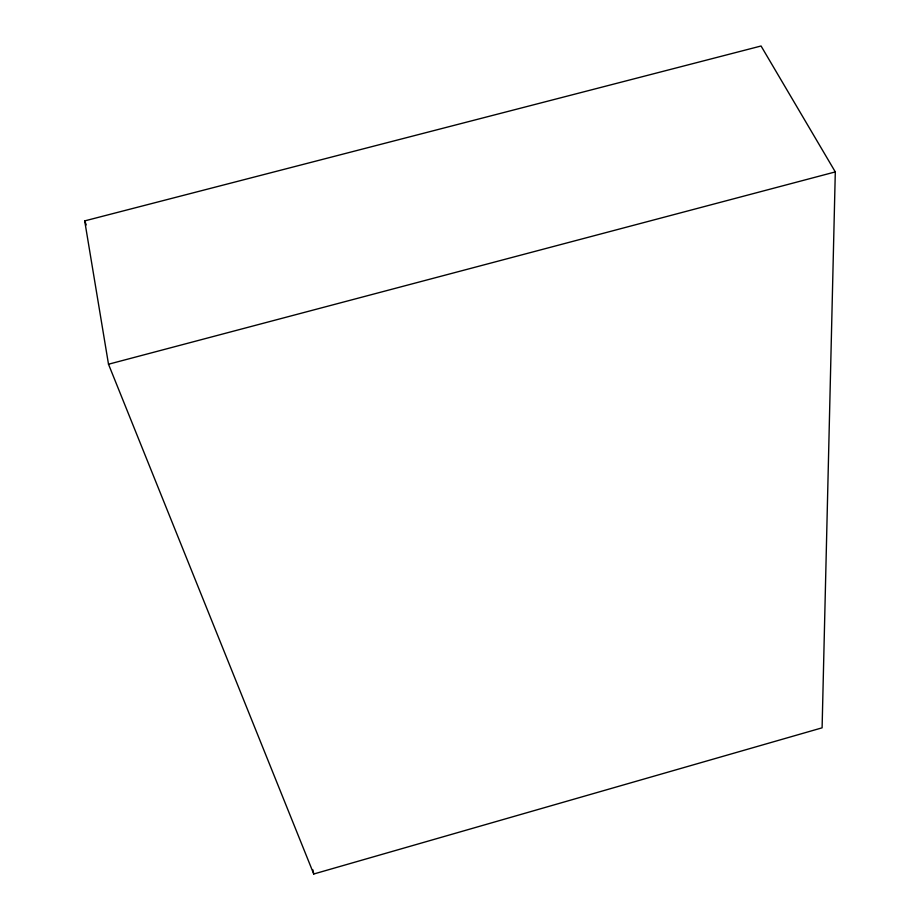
<?xml version="1.0" encoding="UTF-8"?>
<svg xmlns="http://www.w3.org/2000/svg" width="920" height="920" viewBox="0 0 920 920"><rect width="100%" height="100%" fill="white"/><g stroke="black" fill="none" stroke-linecap="round" stroke-linejoin="round"><path stroke-width="1.38" d="M835.303 171.913L822.1 727.823L313.754 874L108.502 364.228L84.698 220.892L761.058 46L835.303 171.913L108.502 364.228M84.698 220.892L86.25 224.917M312.858 869.803L313.754 874"/></g></svg>
